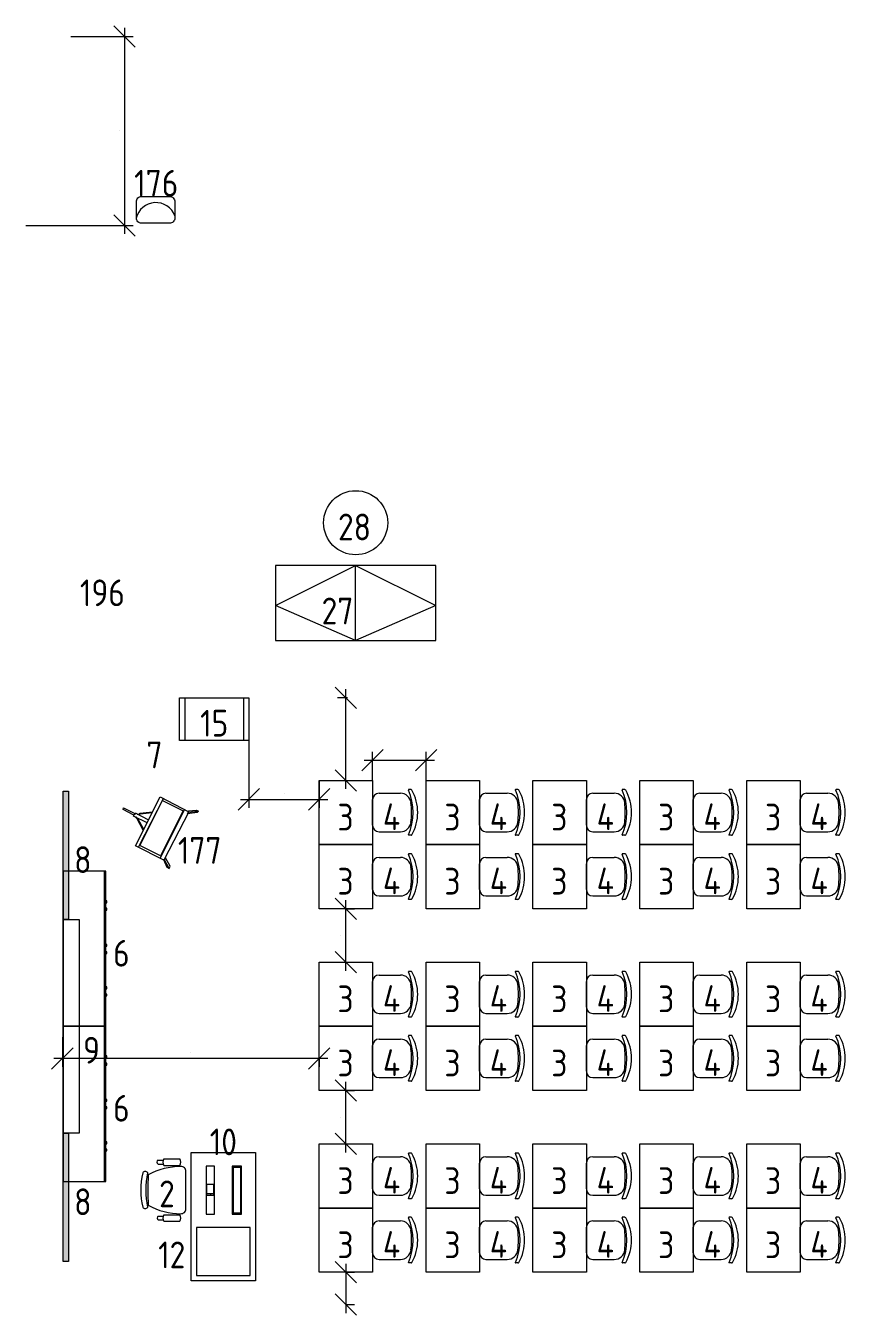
# Model space of a CAD drawing. Header units: millimetres. Extents: x -269164 to 430575, y -569542 to 36130.
# Drawn here: x 190550 to 198217, y -494001 to -481941 of the extents above; entities that cross this region are included whole.
import ezdxf

# ---------------------------------------------------------------- set-up
doc = ezdxf.new("R2010")
doc.units = ezdxf.units.MM
doc.layers.add('ТХ', color=5, linetype='Continuous', lineweight=5)
doc.layers.add('Уточнения', color=210, linetype='Continuous', lineweight=20)
doc.layers.add('ТХ_№ПОЗ', color=7, linetype='Continuous')
doc.styles.add('GOST Common_2', font='GOST_Common.ttf', dxfattribs={"width": 0.9, "height": 250})
doc.styles.add('GOST Common_3', font='GOST_Common.ttf', dxfattribs={"width": 0.9, "height": 2.5})
doc.dimstyles.new('TX-100', dxfattribs={"dimtxt": 200, "dimasz": 200, "dimexe": 80, "dimexo": 0, "dimgap": 50, "dimtad": 1, "dimtoh": 1, "dimdec": 0, "dimrnd": 10, "dimzin": 12, "dimtxsty": 'GOST Common_3', "dimblk": 'OBLIQUE', "dimcen": 1.5, "dimdle": 80, "dimclrd": 256, "dimclre": 256, "dimclrt": 256, "dimadec": 0, "dimazin": 0, "dimtfac": 1, "dimtdec": 0, "dimtmove": 0, "dimatfit": 3, "dimfxl": 1, "dimlwd": -1, "dimlwe": 15, "dimarcsym": 0})

# ---------------------------------------------------------------- blocks, each defined once
blk = doc.blocks.new('Стол письменный')
at = {"layer": 'ТХ'}
for points in [[(26808, 11740), (26808, 12940), (27408, 12940), (27408, 11740)], [(27358, 12440), (27358, 12890), (26858, 12890), (26858, 12440)]]:
    blk.add_lwpolyline(points, close=True, dxfattribs=at)
blk = doc.blocks.new('Кресло регулируемое')
at = {"linetype": 'Continuous'}
for p, q in [((-292, -214), (-292, -366)), ((-280, -163), (-280, -209)), ((-244, -163), (-244, -209)), ((-232, -214), (-232, -366)), ((231, -214), (231, -366)), ((242, -163), (242, -209)), ((279, -163), (279, -209)), ((291, -214), (291, -366)), ((-176, -422), (174, -422))]:
    blk.add_line(p, q, dxfattribs=at)
for centre, radius, start, end in [((403, -373), 624, 150.9068, 180.1215), ((-145, -41), 28.1, 124.2915, 235.7083), ((0, -748), 748, 77.602, 102.3978), ((0, -794), 748, 77.602, 102.3978), ((0, -1826), 1762, 85.3938, 94.6546), ((-404, -373), 624, 359.878, 29.1059), ((145, -41), 28.1, 304.2901, 55.7096), ((-262, -264), 58.4, 58.951, 121.0488), ((-262, -172), 20.2, 24.8955, 155.3354), ((261, -264), 58.4, 58.951, 121.0488), ((261, -171), 20.2, 24.8955, 155.3354), ((-262, -316), 58.4, 238.951, 301.0488), ((-176, -376), 45.4, 177.8135, 270.7479), ((175, -376), 45.4, 269.2519, 2.1866), ((261, -316), 58.4, 238.951, 301.0488)]:
    blk.add_arc(centre, radius, start, end, dxfattribs=at)
blk = doc.blocks.new('Стеллаж для сушки рисунков')
at = {"layer": 'ТХ'}
blk.add_lwpolyline([(119149, 4207), (119149, 4857), (119549, 4857), (119549, 4207)], close=True, dxfattribs=at)
for points in [[(119149, 4807), (119549, 4807)], [(119149, 4257), (119549, 4257)]]:
    blk.add_lwpolyline(points, dxfattribs=at)
blk = doc.blocks.new('A$C821cc43d')
for points in [[(119, 769), (119, 746), (45, 695), (39, 723), (34, 718), (96, 769)], [(45, 213), (39, 723), (-257, 723), (-257, 207)], [(-6, 230), (-6, 701), (-223, 701), (-223, 230)], [(-370, 477), (-376, 482), (-359, 488)], [(-399, 471), (-513, 471), (-519, 454), (-393, 454)], [(-365, 448), (-376, 448), (-353, 437)]]:
    blk.add_lwpolyline(points, close=True)
for points in [[(119, 769), (39, 712)], [(-223, 207), (-229, 718)], [(-1, 213), (-1, 718)], [(-257, 482), (-399, 482), (-399, 448), (-257, 448)], [(-257, 551), (-353, 482), (-359, 488), (-257, 562)], [(-257, 375), (-353, 437), (-359, 431), (-257, 365)], [(39, 219), (125, 167), (119, 184), (45, 236), (45, 213), (39, 207), (102, 167)], [(102, 167), (125, 167)]]:
    blk.add_lwpolyline(points)
blk = doc.blocks.new('Стул ученич штабелир №5-7')
at = {"color": 0, "linetype": 'ByBlock', "lineweight": -2}
for p, q in [((-120, 0), (120, 0)), ((-120, 0), (120, 0)), ((-180, -60), (-180, -260)), ((-180, -60), (-180, -260)), ((180, -60), (180, -260)), ((180, -60), (180, -260)), ((-213, -359), (-213, -337)), ((-213, -359), (-213, -337)), ((214, -359), (214, -337)), ((214, -359), (214, -337))]:
    blk.add_line(p, q, dxfattribs=at)
for centre, radius, start, end in [((-120, -60), 60, 90, 180), ((-120, -60), 60, 90, 180), ((120, -60), 60, 0, 90), ((120, -60), 60, 0, 90), ((-210, -337), 3, 63.8978, 180), ((-210, -337), 3, 63.8978, 180), ((-203, -359), 10, 180, 238.0683), ((-203, -359), 10, 180, 238.0683), ((0, 142), 521, 246.3195, 293.6805), ((0, 142), 521, 246.3195, 293.6805), ((-80, -260), 100, 180, 264.2584), ((-80, -260), 100, 180, 264.2584), ((0, 436), 800, 263.247, 276.753), ((0, 436), 800, 263.247, 276.753), ((80, -260), 100, 275.7416, 0), ((80, -260), 100, 275.7416, 0), ((211, -337), 3, 0, 116.1022), ((211, -337), 3, 0, 116.1022), ((204, -359), 10, 301.9317, 0), ((204, -359), 10, 301.9317, 0), ((0, 9), 431, 240.9917, 299.0083), ((0, 9), 431, 240.9917, 299.0083)]:
    blk.add_arc(centre, radius, start, end, dxfattribs=at)
blk = doc.blocks.new('Стол ученич с возможностью объединения №5-7')
blk.add_lwpolyline([(600, 0), (0, 0), (0, 500), (600, 500)], close=True)
blk = doc.blocks.new('A$C727b9d3d')
at = {"linetype": 'Continuous'}
blk.add_line((388, -1450), (388, 0), dxfattribs=at)
for points in [[(0, -1450), (400, -1450), (400, 0), (0, 0)], [(400, -277), (400, -294), (410, -294), (410, -277)], [(400, -345), (400, -362), (410, -362), (410, -345)], [(400, -684), (400, -701), (410, -701), (410, -684)], [(400, -752), (400, -769), (410, -769), (410, -752)], [(400, -1081), (400, -1098), (410, -1098), (410, -1081)], [(400, -1149), (400, -1166), (410, -1166), (410, -1149)]]:
    blk.add_lwpolyline(points, close=True, dxfattribs=at)
blk = doc.blocks.new('Покрытие настенное')
at = {"linetype": 'Continuous', "lineweight": 5}
blk.add_lwpolyline([(2250, -150), (250, -150), (250, 0), (2250, 0)], close=True, dxfattribs=at)
blk = doc.blocks.new('A$C3da1b1ea')
at = {"lineweight": 0}
h = blk.add_hatch(color=256, dxfattribs=at)
h.dxf.hatch_style = 1
h.paths.add_polyline_path([(0, 0), (50, 0), (50, -1200), (0, -1200)])
blk.add_lwpolyline([(0, 0), (50, 0), (50, -1200), (0, -1200), (0, 0)], dxfattribs=at)
blk = doc.blocks.new('_Oblique')
at = {"color": 0, "linetype": 'ByBlock', "lineweight": -2}
blk.add_line((-0.5, -0.5), (0.5, 0.5), dxfattribs=at)
blk = doc.blocks.new('*D11902')
at = {"layer": 'Defpoints', "color": 0, "lineweight": 40, "transparency": 16777216}
for p in [(373525, -302602), (373525, -302904), (373525, -302904)]:
    blk.add_point(p, dxfattribs=at)
at = {"layer": 'ТХ', "transparency": 16777216}
blk.add_line((373525, -302522), (373525, -302984), dxfattribs=at)
at = {"layer": 'ТХ', "lineweight": 15, "transparency": 16777216}
for p, q in [((373525, -302602), (373605, -302602)), ((373525, -302904), (373605, -302904))]:
    blk.add_line(p, q, dxfattribs=at)
at = {"layer": 'ТХ', "transparency": 16777216, "xscale": 200, "yscale": 200, "zscale": 200}
for p, rotation in [((373525, -302602), 90), ((373525, -302904), 270)]:
    blk.add_blockref('_Oblique', p, dxfattribs=dict(at, rotation=rotation))
at = {"layer": 'ТХ', "transparency": 16777216, "insert": (373474, -302853), "char_height": 2.5, "attachment_point": 5, "rotation": 90, "style": 'GOST Common_3'}
blk.add_mtext('300', dxfattribs=at)
blk = doc.blocks.new('*D11903')
at = {"layer": 'Defpoints', "color": 0, "lineweight": 40, "transparency": 16777216}
for p in [(373525, -300902), (373525, -300902), (373525, -301402)]:
    blk.add_point(p, dxfattribs=at)
at = {"layer": 'ТХ', "transparency": 16777216}
blk.add_line((373525, -301482), (373525, -300822), dxfattribs=at)
at = {"layer": 'ТХ', "lineweight": 15, "transparency": 16777216}
for p, q in [((373525, -300902), (373605, -300902)), ((373525, -301402), (373605, -301402))]:
    blk.add_line(p, q, dxfattribs=at)
at = {"layer": 'ТХ', "transparency": 16777216, "xscale": 200, "yscale": 200, "zscale": 200}
for p, rotation in [((373525, -300902), 90), ((373525, -301402), 270)]:
    blk.add_blockref('_Oblique', p, dxfattribs=dict(at, rotation=rotation))
at = {"layer": 'ТХ', "transparency": 16777216, "insert": (373474, -301152), "char_height": 2.5, "attachment_point": 5, "rotation": 90, "style": 'GOST Common_3'}
blk.add_mtext('500', dxfattribs=at)
blk = doc.blocks.new('*D11904')
at = {"layer": 'Defpoints', "color": 0, "lineweight": 40, "transparency": 16777216}
for p in [(373525, -299202), (373525, -299202), (373525, -299702)]:
    blk.add_point(p, dxfattribs=at)
at = {"layer": 'ТХ', "transparency": 16777216}
blk.add_line((373525, -299782), (373525, -299122), dxfattribs=at)
at = {"layer": 'ТХ', "lineweight": 15, "transparency": 16777216}
for p, q in [((373525, -299202), (373605, -299202)), ((373525, -299702), (373605, -299702))]:
    blk.add_line(p, q, dxfattribs=at)
at = {"layer": 'ТХ', "transparency": 16777216, "xscale": 200, "yscale": 200, "zscale": 200}
for p, rotation in [((373525, -299202), 90), ((373525, -299702), 270)]:
    blk.add_blockref('_Oblique', p, dxfattribs=dict(at, rotation=rotation))
at = {"layer": 'ТХ', "transparency": 16777216, "insert": (373474, -299452), "char_height": 2.5, "attachment_point": 5, "rotation": 90, "style": 'GOST Common_3'}
blk.add_mtext('500', dxfattribs=at)
blk = doc.blocks.new('*D11905')
at = {"layer": 'Defpoints', "color": 0, "lineweight": 40, "transparency": 16777216}
for p in [(370872, -300402), (370872, -300602), (373275, -300602)]:
    blk.add_point(p, dxfattribs=at)
at = {"layer": 'ТХ', "lineweight": 15, "transparency": 16777216}
for p, q in [((370872, -300402), (370872, -300682)), ((373275, -300602), (373275, -300682))]:
    blk.add_line(p, q, dxfattribs=at)
at = {"layer": 'ТХ', "transparency": 16777216}
blk.add_line((373355, -300602), (370792, -300602), dxfattribs=at)
at = {"layer": 'ТХ', "transparency": 16777216, "xscale": 200, "yscale": 200, "zscale": 200, "rotation": 180}
blk.add_blockref('_Oblique', (370872, -300602), dxfattribs=at)
at = {"layer": 'ТХ', "transparency": 16777216, "xscale": 200, "yscale": 200, "zscale": 200}
blk.add_blockref('_Oblique', (373275, -300602), dxfattribs=at)
at = {"layer": 'ТХ', "transparency": 16777216, "insert": (372074, -300551), "char_height": 2.5, "attachment_point": 5, "style": 'GOST Common_3'}
blk.add_mtext('2400', dxfattribs=at)
blk = doc.blocks.new('*D11906')
at = {"layer": 'Defpoints', "color": 0, "lineweight": 40, "transparency": 16777216}
for p in [(373525, -297229), (373540, -297229), (373525, -298002)]:
    blk.add_point(p, dxfattribs=at)
at = {"layer": 'ТХ', "transparency": 16777216}
blk.add_line((373525, -298082), (373525, -297149), dxfattribs=at)
at = {"layer": 'ТХ', "lineweight": 15, "transparency": 16777216}
for p, q in [((373540, -297229), (373445, -297229)), ((373525, -298002), (373605, -298002))]:
    blk.add_line(p, q, dxfattribs=at)
at = {"layer": 'ТХ', "transparency": 16777216, "xscale": 200, "yscale": 200, "zscale": 200}
for p, rotation in [((373525, -297229), 90), ((373525, -298002), 270)]:
    blk.add_blockref('_Oblique', p, dxfattribs=dict(at, rotation=rotation))
at = {"layer": 'ТХ', "transparency": 16777216, "insert": (373474, -297615), "char_height": 2.5, "attachment_point": 5, "rotation": 90, "style": 'GOST Common_3'}
blk.add_mtext('770', dxfattribs=at)
blk = doc.blocks.new('*D11907')
at = {"layer": 'Defpoints', "color": 0, "lineweight": 40, "transparency": 16777216}
for p in [(374275, -297813), (373775, -298002), (374275, -298002)]:
    blk.add_point(p, dxfattribs=at)
at = {"layer": 'ТХ', "lineweight": 15, "transparency": 16777216}
for p, q in [((373775, -298002), (373775, -297733)), ((374275, -298002), (374275, -297733))]:
    blk.add_line(p, q, dxfattribs=at)
at = {"layer": 'ТХ', "transparency": 16777216}
blk.add_line((373695, -297813), (374355, -297813), dxfattribs=at)
at = {"layer": 'ТХ', "transparency": 16777216, "xscale": 200, "yscale": 200, "zscale": 200, "rotation": 180}
blk.add_blockref('_Oblique', (373775, -297813), dxfattribs=at)
at = {"layer": 'ТХ', "transparency": 16777216, "xscale": 200, "yscale": 200, "zscale": 200}
blk.add_blockref('_Oblique', (374275, -297813), dxfattribs=at)
at = {"layer": 'ТХ', "transparency": 16777216, "insert": (374025, -297762), "char_height": 2.5, "attachment_point": 5, "style": 'GOST Common_3'}
blk.add_mtext('500', dxfattribs=at)
blk = doc.blocks.new('Электросушитель')
at = {"layer": 'ТХ'}
blk.add_lwpolyline([(14845, 10699), (15105, 10699, -0.414214), (15155, 10649), (15155, 10497, -0.414214), (15105, 10447), (14845, 10447, -0.414214), (14795, 10497), (14795, 10649, -0.414214)], format="xyb", close=True, dxfattribs=at)
blk.add_arc((14978, 10453), 188, 19.6167, 167.3478, dxfattribs=at)
blk = doc.blocks.new('*D11895')
at = {"layer": 'Defpoints', "color": 0, "lineweight": 40, "transparency": 16777216}
for p in [(370950, -291044), (370530, -292811), (371454, -292811)]:
    blk.add_point(p, dxfattribs=at)
at = {"layer": 'ТХ', "transparency": 16777216}
blk.add_line((371454, -290964), (371454, -292891), dxfattribs=at)
at = {"layer": 'ТХ', "lineweight": 15, "transparency": 16777216}
for p, q in [((370950, -291044), (371534, -291044)), ((370530, -292811), (371534, -292811))]:
    blk.add_line(p, q, dxfattribs=at)
at = {"layer": 'ТХ', "transparency": 16777216, "xscale": 200, "yscale": 200, "zscale": 200}
for p, rotation in [((371454, -291044), 90), ((371454, -292811), 270)]:
    blk.add_blockref('_Oblique', p, dxfattribs=dict(at, rotation=rotation))
at = {"layer": 'ТХ', "transparency": 16777216, "insert": (371403, -291927), "char_height": 2.5, "attachment_point": 5, "rotation": 90, "style": 'GOST Common_3'}
blk.add_mtext('1770', dxfattribs=at)
blk = doc.blocks.new('*D11897')
at = {"layer": 'Defpoints', "color": 0, "lineweight": 40, "transparency": 16777216}
for p in [(372618, -297629), (373275, -298002), (373275, -298179)]:
    blk.add_point(p, dxfattribs=at)
at = {"layer": 'ТХ', "lineweight": 15, "transparency": 16777216}
for p, q in [((372618, -297629), (372618, -298259)), ((373275, -298002), (373275, -298259))]:
    blk.add_line(p, q, dxfattribs=at)
at = {"layer": 'ТХ', "transparency": 16777216}
blk.add_line((372538, -298179), (373355, -298179), dxfattribs=at)
at = {"layer": 'ТХ', "transparency": 16777216, "xscale": 200, "yscale": 200, "zscale": 200, "rotation": 180}
blk.add_blockref('_Oblique', (372618, -298179), dxfattribs=at)
at = {"layer": 'ТХ', "transparency": 16777216, "xscale": 200, "yscale": 200, "zscale": 200}
blk.add_blockref('_Oblique', (373275, -298179), dxfattribs=at)
at = {"layer": 'ТХ', "transparency": 16777216, "insert": (372946, -298127), "char_height": 2.5, "attachment_point": 5, "style": 'GOST Common_3'}
blk.add_mtext('660', dxfattribs=at)
blk = doc.blocks.new('Ноутбук')
at = {"layer": 'ТХ'}
for p, q in [((2432, 14028), (2412, 14028)), ((2432, 14060), (2432, 13997))]:
    blk.add_line(p, q, dxfattribs=at)
for points in [[(2238, 13988), (2687, 13988), (2687, 14068), (2238, 14068)], [(2520, 13997), (2412, 13997), (2412, 14060), (2520, 14060)], [(2687, 13824), (2238, 13824), (2238, 13736), (2687, 13736)], [(2674, 13814), (2251, 13814), (2251, 13744), (2674, 13744)]]:
    blk.add_lwpolyline(points, close=True, dxfattribs=at)
blk = doc.blocks.new('ТХ1 3 этаж')
at = {"layer": 'ТХ', "lineweight": 0}
blk.add_lwpolyline([(372866.3, -296691.9), (374366.3, -296691.9), (374366.3, -295991.9), (372866.3, -295991.9), (372866.3, -296691.9), (373616.3, -296691.9), (373616.3, -295991.9), (374366.3, -296366.9), (373616.3, -296691.9), (372866.3, -296366.9), (373616.3, -295991.9)], dxfattribs=at)
blk.add_circle((373616.3, -295591.9), 300, dxfattribs=at)
at = {"rotation": 90}
blk.add_blockref('Ноутбук', (386284.8, -304296.9), dxfattribs=at)
at = {"layer": 'ТХ'}
blk.add_blockref('Электросушитель', (356769.4, -303238.4), dxfattribs=at)
for name, p, rotation in [('Стеллаж для сушки рисунков', (367760.4, -178080.2), 270), ('Стол письменный', (399486.7, -289743.5), 180)]:
    blk.add_blockref(name, p, dxfattribs=dict(at, rotation=rotation))
at = {"layer": 'ТХ', "lineweight": 0, "xscale": -1, "rotation": 153.3256729407983}
blk.add_blockref('A$C821cc43d', (372110.3, -298084.5), dxfattribs=at)
at = {"layer": 'ТХ', "lineweight": 0, "rotation": 90}
for name, p in [('Стол ученич с возможностью объединения №5-7', (373775.2, -298601.9)), ('Стол ученич с возможностью объединения №5-7', (374775.2, -298601.9)), ('Стол ученич с возможностью объединения №5-7', (375775.2, -298601.9)), ('Стол ученич с возможностью объединения №5-7', (376775.2, -298601.9)), ('Стол ученич с возможностью объединения №5-7', (377775.2, -298601.9)), ('Стул ученич штабелир №5-7', (373775.2, -298301.9)), ('Стул ученич штабелир №5-7', (374775.2, -298301.9)), ('Стул ученич штабелир №5-7', (375775.2, -298301.9)), ('Стул ученич штабелир №5-7', (376775.2, -298301.9)), ('Стул ученич штабелир №5-7', (377775.2, -298301.9)), ('Стол ученич с возможностью объединения №5-7', (373775.2, -299201.9)), ('Стол ученич с возможностью объединения №5-7', (374775.2, -299201.9)), ('Стол ученич с возможностью объединения №5-7', (375775.2, -299201.9)), ('Стол ученич с возможностью объединения №5-7', (376775.2, -299201.9)), ('Стол ученич с возможностью объединения №5-7', (377775.2, -299201.9)), ('Стул ученич штабелир №5-7', (373775.2, -298901.9)), ('Стул ученич штабелир №5-7', (374775.2, -298901.9)), ('Стул ученич штабелир №5-7', (375775.2, -298901.9)), ('Стул ученич штабелир №5-7', (376775.2, -298901.9)), ('Стул ученич штабелир №5-7', (377775.2, -298901.9)), ('Покрытие настенное', (370878.2, -301551.9)), ('Стол ученич с возможностью объединения №5-7', (373775.2, -300301.9)), ('Стул ученич штабелир №5-7', (373775.2, -300001.9)), ('Стол ученич с возможностью объединения №5-7', (374775.2, -300301.9)), ('Стул ученич штабелир №5-7', (374775.2, -300001.9)), ('Стол ученич с возможностью объединения №5-7', (375775.2, -300301.9)), ('Стул ученич штабелир №5-7', (375775.2, -300001.9)), ('Стол ученич с возможностью объединения №5-7', (376775.2, -300301.9)), ('Стул ученич штабелир №5-7', (376775.2, -300001.9)), ('Стол ученич с возможностью объединения №5-7', (377775.2, -300301.9)), ('Стул ученич штабелир №5-7', (377775.2, -300001.9)), ('Стол ученич с возможностью объединения №5-7', (373775.2, -300901.9)), ('Стул ученич штабелир №5-7', (373775.2, -300601.9)), ('Стол ученич с возможностью объединения №5-7', (374775.2, -300901.9)), ('Стул ученич штабелир №5-7', (374775.2, -300601.9)), ('Стол ученич с возможностью объединения №5-7', (375775.2, -300901.9)), ('Стул ученич штабелир №5-7', (375775.2, -300601.9)), ('Стол ученич с возможностью объединения №5-7', (376775.2, -300901.9)), ('Стул ученич штабелир №5-7', (376775.2, -300601.9)), ('Стол ученич с возможностью объединения №5-7', (377775.2, -300901.9)), ('Стул ученич штабелир №5-7', (377775.2, -300601.9)), ('Стол ученич с возможностью объединения №5-7', (373775.2, -302001.9)), ('Стул ученич штабелир №5-7', (373775.2, -301701.9)), ('Стол ученич с возможностью объединения №5-7', (374775.2, -302001.9)), ('Стул ученич штабелир №5-7', (374775.2, -301701.9)), ('Стол ученич с возможностью объединения №5-7', (375775.2, -302001.9)), ('Стул ученич штабелир №5-7', (375775.2, -301701.9)), ('Стол ученич с возможностью объединения №5-7', (376775.2, -302001.9)), ('Стул ученич штабелир №5-7', (376775.2, -301701.9)), ('Стол ученич с возможностью объединения №5-7', (377775.2, -302001.9)), ('Стул ученич штабелир №5-7', (377775.2, -301701.9)), ('Кресло регулируемое', (371606.6, -301833.2)), ('Стол ученич с возможностью объединения №5-7', (373775.2, -302601.9)), ('Стул ученич штабелир №5-7', (373775.2, -302301.9)), ('Стол ученич с возможностью объединения №5-7', (374775.2, -302601.9)), ('Стул ученич штабелир №5-7', (374775.2, -302301.9)), ('Стол ученич с возможностью объединения №5-7', (375775.2, -302601.9)), ('Стул ученич штабелир №5-7', (375775.2, -302301.9)), ('Стол ученич с возможностью объединения №5-7', (376775.2, -302601.9)), ('Стул ученич штабелир №5-7', (376775.2, -302301.9)), ('Стол ученич с возможностью объединения №5-7', (377775.2, -302601.9)), ('Стул ученич штабелир №5-7', (377775.2, -302301.9))]:
    blk.add_blockref(name, p, dxfattribs=at)
at = {"layer": 'ТХ', "lineweight": 0}
for name, p in [('A$C3da1b1ea', (370878.2, -298101.9)), ('A$C727b9d3d', (370878.2, -298851.9)), ('A$C727b9d3d', (370878.2, -300301.9)), ('A$C3da1b1ea', (370878.2, -301301.9))]:
    blk.add_blockref(name, p, dxfattribs=at)
at = {"layer": 'ТХ_№ПОЗ', "char_height": 250, "width": 595, "attachment_point": 5, "line_spacing_factor": 1.139951, "style": 'GOST Common_2'}
for s, insert in [('\\pxt4.23333,8.46667,12.7,16.93333,21.16667,25.4,29.63333,33.86667,38.1,42.33333,46.56667,50.8,55.03333,59.26667,63.5,67.73333,71.96667,76.2,80.43333,84.66667,88.9,93.13333,97.36667,101.6,105.83333,110.06667,114.3,118.53333,122.76667,127,131.23333,135.46667;176', (371750.6, -292416.3)), ('\\pxt4.23333,8.46667,12.7,16.93333,21.16667,25.4,29.63333,33.86667,38.1,42.33333,46.56667,50.8,55.03333,59.26667,63.5,67.73333,71.96667,76.2,80.43333,84.66667,88.9,93.13333,97.36667,101.6,105.83333,110.06667,114.3,118.53333,122.76667,127,131.23333,135.46667;28', (373605.5, -295631.7)), ('\\pxt4.23333,8.46667,12.7,16.93333,21.16667,25.4,29.63333,33.86667,38.1,42.33333,46.56667,50.8,55.03333,59.26667,63.5,67.73333,71.96667,76.2,80.43333,84.66667,88.9,93.13333,97.36667,101.6,105.83333,110.06667,114.3,118.53333,122.76667,127,131.23333,135.46667;196', (371247.1, -296247.2)), ('\\pxt4.23333,8.46667,12.7,16.93333,21.16667,25.4,29.63333,33.86667,38.1,42.33333,46.56667,50.8,55.03333,59.26667,63.5,67.73333,71.96667,76.2,80.43333,84.66667,88.9,93.13333,97.36667,101.6,105.83333,110.06667,114.3,118.53333,122.76667,127,131.23333,135.46667;27', (373446.6, -296417.1)), ('\\pxt4.23333,8.46667,12.7,16.93333,21.16667,25.4,29.63333,33.86667,38.1,42.33333,46.56667,50.8,55.03333,59.26667,63.5,67.73333,71.96667,76.2,80.43333,84.66667,88.9,93.13333,97.36667,101.6,105.83333,110.06667,114.3,118.53333,122.76667,127,131.23333,135.46667;15', (372293.1, -297466.6)), ('\\pxt4.23333,8.46667,12.7,16.93333,21.16667,25.4,29.63333,33.86667,38.1,42.33333,46.56667,50.8,55.03333,59.26667,63.5,67.73333,71.96667,76.2,80.43333,84.66667,88.9,93.13333,97.36667,101.6,105.83333,110.06667,114.3,118.53333,122.76667,127,131.23333,135.46667;7', (371734.2, -297763.3)), ('\\pxt4.23333,8.46667,12.7,16.93333,21.16667,25.4,29.63333,33.86667,38.1,42.33333,46.56667,50.8,55.03333,59.26667,63.5,67.73333,71.96667,76.2,80.43333,84.66667,88.9,93.13333,97.36667,101.6,105.83333,110.06667,114.3,118.53333,122.76667,127,131.23333,135.46667;3', (373521.8, -298345.1)), ('\\pxt4.23333,8.46667,12.7,16.93333,21.16667,25.4,29.63333,33.86667,38.1,42.33333,46.56667,50.8,55.03333,59.26667,63.5,67.73333,71.96667,76.2,80.43333,84.66667,88.9,93.13333,97.36667,101.6,105.83333,110.06667,114.3,118.53333,122.76667,127,131.23333,135.46667;4', (373952.4, -298341.9)), ('\\pxt4.23333,8.46667,12.7,16.93333,21.16667,25.4,29.63333,33.86667,38.1,42.33333,46.56667,50.8,55.03333,59.26667,63.5,67.73333,71.96667,76.2,80.43333,84.66667,88.9,93.13333,97.36667,101.6,105.83333,110.06667,114.3,118.53333,122.76667,127,131.23333,135.46667;3', (374521.8, -298345.1)), ('\\pxt4.23333,8.46667,12.7,16.93333,21.16667,25.4,29.63333,33.86667,38.1,42.33333,46.56667,50.8,55.03333,59.26667,63.5,67.73333,71.96667,76.2,80.43333,84.66667,88.9,93.13333,97.36667,101.6,105.83333,110.06667,114.3,118.53333,122.76667,127,131.23333,135.46667;4', (374952.4, -298341.9)), ('\\pxt4.23333,8.46667,12.7,16.93333,21.16667,25.4,29.63333,33.86667,38.1,42.33333,46.56667,50.8,55.03333,59.26667,63.5,67.73333,71.96667,76.2,80.43333,84.66667,88.9,93.13333,97.36667,101.6,105.83333,110.06667,114.3,118.53333,122.76667,127,131.23333,135.46667;3', (375521.8, -298345.1)), ('\\pxt4.23333,8.46667,12.7,16.93333,21.16667,25.4,29.63333,33.86667,38.1,42.33333,46.56667,50.8,55.03333,59.26667,63.5,67.73333,71.96667,76.2,80.43333,84.66667,88.9,93.13333,97.36667,101.6,105.83333,110.06667,114.3,118.53333,122.76667,127,131.23333,135.46667;4', (375952.4, -298341.9)), ('\\pxt4.23333,8.46667,12.7,16.93333,21.16667,25.4,29.63333,33.86667,38.1,42.33333,46.56667,50.8,55.03333,59.26667,63.5,67.73333,71.96667,76.2,80.43333,84.66667,88.9,93.13333,97.36667,101.6,105.83333,110.06667,114.3,118.53333,122.76667,127,131.23333,135.46667;3', (376521.8, -298345.1)), ('\\pxt4.23333,8.46667,12.7,16.93333,21.16667,25.4,29.63333,33.86667,38.1,42.33333,46.56667,50.8,55.03333,59.26667,63.5,67.73333,71.96667,76.2,80.43333,84.66667,88.9,93.13333,97.36667,101.6,105.83333,110.06667,114.3,118.53333,122.76667,127,131.23333,135.46667;4', (376952.4, -298341.9)), ('\\pxt4.23333,8.46667,12.7,16.93333,21.16667,25.4,29.63333,33.86667,38.1,42.33333,46.56667,50.8,55.03333,59.26667,63.5,67.73333,71.96667,76.2,80.43333,84.66667,88.9,93.13333,97.36667,101.6,105.83333,110.06667,114.3,118.53333,122.76667,127,131.23333,135.46667;3', (377521.8, -298345.1)), ('\\pxt4.23333,8.46667,12.7,16.93333,21.16667,25.4,29.63333,33.86667,38.1,42.33333,46.56667,50.8,55.03333,59.26667,63.5,67.73333,71.96667,76.2,80.43333,84.66667,88.9,93.13333,97.36667,101.6,105.83333,110.06667,114.3,118.53333,122.76667,127,131.23333,135.46667;4', (377952.4, -298341.9)), ('\\pxt4.23333,8.46667,12.7,16.93333,21.16667,25.4,29.63333,33.86667,38.1,42.33333,46.56667,50.8,55.03333,59.26667,63.5,67.73333,71.96667,76.2,80.43333,84.66667,88.9,93.13333,97.36667,101.6,105.83333,110.06667,114.3,118.53333,122.76667,127,131.23333,135.46667;177', (372157.5, -298656.5)), ('\\pxt4.23333,8.46667,12.7,16.93333,21.16667,25.4,29.63333,33.86667,38.1,42.33333,46.56667,50.8,55.03333,59.26667,63.5,67.73333,71.96667,76.2,80.43333,84.66667,88.9,93.13333,97.36667,101.6,105.83333,110.06667,114.3,118.53333,122.76667,127,131.23333,135.46667;8', (371063.7, -298742.9)), ('\\pxt4.23333,8.46667,12.7,16.93333,21.16667,25.4,29.63333,33.86667,38.1,42.33333,46.56667,50.8,55.03333,59.26667,63.5,67.73333,71.96667,76.2,80.43333,84.66667,88.9,93.13333,97.36667,101.6,105.83333,110.06667,114.3,118.53333,122.76667,127,131.23333,135.46667;3', (373521.8, -298945.1)), ('\\pxt4.23333,8.46667,12.7,16.93333,21.16667,25.4,29.63333,33.86667,38.1,42.33333,46.56667,50.8,55.03333,59.26667,63.5,67.73333,71.96667,76.2,80.43333,84.66667,88.9,93.13333,97.36667,101.6,105.83333,110.06667,114.3,118.53333,122.76667,127,131.23333,135.46667;4', (373952.4, -298941.9)), ('\\pxt4.23333,8.46667,12.7,16.93333,21.16667,25.4,29.63333,33.86667,38.1,42.33333,46.56667,50.8,55.03333,59.26667,63.5,67.73333,71.96667,76.2,80.43333,84.66667,88.9,93.13333,97.36667,101.6,105.83333,110.06667,114.3,118.53333,122.76667,127,131.23333,135.46667;3', (374521.8, -298945.1)), ('\\pxt4.23333,8.46667,12.7,16.93333,21.16667,25.4,29.63333,33.86667,38.1,42.33333,46.56667,50.8,55.03333,59.26667,63.5,67.73333,71.96667,76.2,80.43333,84.66667,88.9,93.13333,97.36667,101.6,105.83333,110.06667,114.3,118.53333,122.76667,127,131.23333,135.46667;4', (374952.4, -298941.9)), ('\\pxt4.23333,8.46667,12.7,16.93333,21.16667,25.4,29.63333,33.86667,38.1,42.33333,46.56667,50.8,55.03333,59.26667,63.5,67.73333,71.96667,76.2,80.43333,84.66667,88.9,93.13333,97.36667,101.6,105.83333,110.06667,114.3,118.53333,122.76667,127,131.23333,135.46667;3', (375521.8, -298945.1)), ('\\pxt4.23333,8.46667,12.7,16.93333,21.16667,25.4,29.63333,33.86667,38.1,42.33333,46.56667,50.8,55.03333,59.26667,63.5,67.73333,71.96667,76.2,80.43333,84.66667,88.9,93.13333,97.36667,101.6,105.83333,110.06667,114.3,118.53333,122.76667,127,131.23333,135.46667;4', (375952.4, -298941.9)), ('\\pxt4.23333,8.46667,12.7,16.93333,21.16667,25.4,29.63333,33.86667,38.1,42.33333,46.56667,50.8,55.03333,59.26667,63.5,67.73333,71.96667,76.2,80.43333,84.66667,88.9,93.13333,97.36667,101.6,105.83333,110.06667,114.3,118.53333,122.76667,127,131.23333,135.46667;3', (376521.8, -298945.1)), ('\\pxt4.23333,8.46667,12.7,16.93333,21.16667,25.4,29.63333,33.86667,38.1,42.33333,46.56667,50.8,55.03333,59.26667,63.5,67.73333,71.96667,76.2,80.43333,84.66667,88.9,93.13333,97.36667,101.6,105.83333,110.06667,114.3,118.53333,122.76667,127,131.23333,135.46667;4', (376952.4, -298941.9)), ('\\pxt4.23333,8.46667,12.7,16.93333,21.16667,25.4,29.63333,33.86667,38.1,42.33333,46.56667,50.8,55.03333,59.26667,63.5,67.73333,71.96667,76.2,80.43333,84.66667,88.9,93.13333,97.36667,101.6,105.83333,110.06667,114.3,118.53333,122.76667,127,131.23333,135.46667;3', (377521.8, -298945.1)), ('\\pxt4.23333,8.46667,12.7,16.93333,21.16667,25.4,29.63333,33.86667,38.1,42.33333,46.56667,50.8,55.03333,59.26667,63.5,67.73333,71.96667,76.2,80.43333,84.66667,88.9,93.13333,97.36667,101.6,105.83333,110.06667,114.3,118.53333,122.76667,127,131.23333,135.46667;4', (377952.4, -298941.9)), ('\\pxt4.23333,8.46667,12.7,16.93333,21.16667,25.4,29.63333,33.86667,38.1,42.33333,46.56667,50.8,55.03333,59.26667,63.5,67.73333,71.96667,76.2,80.43333,84.66667,88.9,93.13333,97.36667,101.6,105.83333,110.06667,114.3,118.53333,122.76667,127,131.23333,135.46667;6', (371424.1, -299618.1)), ('\\pxt4.23333,8.46667,12.7,16.93333,21.16667,25.4,29.63333,33.86667,38.1,42.33333,46.56667,50.8,55.03333,59.26667,63.5,67.73333,71.96667,76.2,80.43333,84.66667,88.9,93.13333,97.36667,101.6,105.83333,110.06667,114.3,118.53333,122.76667,127,131.23333,135.46667;3', (373521.8, -300045.1)), ('\\pxt4.23333,8.46667,12.7,16.93333,21.16667,25.4,29.63333,33.86667,38.1,42.33333,46.56667,50.8,55.03333,59.26667,63.5,67.73333,71.96667,76.2,80.43333,84.66667,88.9,93.13333,97.36667,101.6,105.83333,110.06667,114.3,118.53333,122.76667,127,131.23333,135.46667;4', (373952.4, -300041.9)), ('\\pxt4.23333,8.46667,12.7,16.93333,21.16667,25.4,29.63333,33.86667,38.1,42.33333,46.56667,50.8,55.03333,59.26667,63.5,67.73333,71.96667,76.2,80.43333,84.66667,88.9,93.13333,97.36667,101.6,105.83333,110.06667,114.3,118.53333,122.76667,127,131.23333,135.46667;3', (374521.8, -300045.1)), ('\\pxt4.23333,8.46667,12.7,16.93333,21.16667,25.4,29.63333,33.86667,38.1,42.33333,46.56667,50.8,55.03333,59.26667,63.5,67.73333,71.96667,76.2,80.43333,84.66667,88.9,93.13333,97.36667,101.6,105.83333,110.06667,114.3,118.53333,122.76667,127,131.23333,135.46667;4', (374952.4, -300041.9)), ('\\pxt4.23333,8.46667,12.7,16.93333,21.16667,25.4,29.63333,33.86667,38.1,42.33333,46.56667,50.8,55.03333,59.26667,63.5,67.73333,71.96667,76.2,80.43333,84.66667,88.9,93.13333,97.36667,101.6,105.83333,110.06667,114.3,118.53333,122.76667,127,131.23333,135.46667;3', (375521.8, -300045.1)), ('\\pxt4.23333,8.46667,12.7,16.93333,21.16667,25.4,29.63333,33.86667,38.1,42.33333,46.56667,50.8,55.03333,59.26667,63.5,67.73333,71.96667,76.2,80.43333,84.66667,88.9,93.13333,97.36667,101.6,105.83333,110.06667,114.3,118.53333,122.76667,127,131.23333,135.46667;4', (375952.4, -300041.9)), ('\\pxt4.23333,8.46667,12.7,16.93333,21.16667,25.4,29.63333,33.86667,38.1,42.33333,46.56667,50.8,55.03333,59.26667,63.5,67.73333,71.96667,76.2,80.43333,84.66667,88.9,93.13333,97.36667,101.6,105.83333,110.06667,114.3,118.53333,122.76667,127,131.23333,135.46667;3', (376521.8, -300045.1)), ('\\pxt4.23333,8.46667,12.7,16.93333,21.16667,25.4,29.63333,33.86667,38.1,42.33333,46.56667,50.8,55.03333,59.26667,63.5,67.73333,71.96667,76.2,80.43333,84.66667,88.9,93.13333,97.36667,101.6,105.83333,110.06667,114.3,118.53333,122.76667,127,131.23333,135.46667;4', (376952.4, -300041.9)), ('\\pxt4.23333,8.46667,12.7,16.93333,21.16667,25.4,29.63333,33.86667,38.1,42.33333,46.56667,50.8,55.03333,59.26667,63.5,67.73333,71.96667,76.2,80.43333,84.66667,88.9,93.13333,97.36667,101.6,105.83333,110.06667,114.3,118.53333,122.76667,127,131.23333,135.46667;3', (377521.8, -300045.1)), ('\\pxt4.23333,8.46667,12.7,16.93333,21.16667,25.4,29.63333,33.86667,38.1,42.33333,46.56667,50.8,55.03333,59.26667,63.5,67.73333,71.96667,76.2,80.43333,84.66667,88.9,93.13333,97.36667,101.6,105.83333,110.06667,114.3,118.53333,122.76667,127,131.23333,135.46667;4', (377952.4, -300041.9)), ('\\pxt4.23333,8.46667,12.7,16.93333,21.16667,25.4,29.63333,33.86667,38.1,42.33333,46.56667,50.8,55.03333,59.26667,63.5,67.73333,71.96667,76.2,80.43333,84.66667,88.9,93.13333,97.36667,101.6,105.83333,110.06667,114.3,118.53333,122.76667,127,131.23333,135.46667;9', (371145, -300525.6)), ('\\pxt4.23333,8.46667,12.7,16.93333,21.16667,25.4,29.63333,33.86667,38.1,42.33333,46.56667,50.8,55.03333,59.26667,63.5,67.73333,71.96667,76.2,80.43333,84.66667,88.9,93.13333,97.36667,101.6,105.83333,110.06667,114.3,118.53333,122.76667,127,131.23333,135.46667;3', (373521.8, -300645.1)), ('\\pxt4.23333,8.46667,12.7,16.93333,21.16667,25.4,29.63333,33.86667,38.1,42.33333,46.56667,50.8,55.03333,59.26667,63.5,67.73333,71.96667,76.2,80.43333,84.66667,88.9,93.13333,97.36667,101.6,105.83333,110.06667,114.3,118.53333,122.76667,127,131.23333,135.46667;4', (373952.4, -300641.9)), ('\\pxt4.23333,8.46667,12.7,16.93333,21.16667,25.4,29.63333,33.86667,38.1,42.33333,46.56667,50.8,55.03333,59.26667,63.5,67.73333,71.96667,76.2,80.43333,84.66667,88.9,93.13333,97.36667,101.6,105.83333,110.06667,114.3,118.53333,122.76667,127,131.23333,135.46667;3', (374521.8, -300645.1)), ('\\pxt4.23333,8.46667,12.7,16.93333,21.16667,25.4,29.63333,33.86667,38.1,42.33333,46.56667,50.8,55.03333,59.26667,63.5,67.73333,71.96667,76.2,80.43333,84.66667,88.9,93.13333,97.36667,101.6,105.83333,110.06667,114.3,118.53333,122.76667,127,131.23333,135.46667;4', (374952.4, -300641.9)), ('\\pxt4.23333,8.46667,12.7,16.93333,21.16667,25.4,29.63333,33.86667,38.1,42.33333,46.56667,50.8,55.03333,59.26667,63.5,67.73333,71.96667,76.2,80.43333,84.66667,88.9,93.13333,97.36667,101.6,105.83333,110.06667,114.3,118.53333,122.76667,127,131.23333,135.46667;3', (375521.8, -300645.1)), ('\\pxt4.23333,8.46667,12.7,16.93333,21.16667,25.4,29.63333,33.86667,38.1,42.33333,46.56667,50.8,55.03333,59.26667,63.5,67.73333,71.96667,76.2,80.43333,84.66667,88.9,93.13333,97.36667,101.6,105.83333,110.06667,114.3,118.53333,122.76667,127,131.23333,135.46667;4', (375952.4, -300641.9)), ('\\pxt4.23333,8.46667,12.7,16.93333,21.16667,25.4,29.63333,33.86667,38.1,42.33333,46.56667,50.8,55.03333,59.26667,63.5,67.73333,71.96667,76.2,80.43333,84.66667,88.9,93.13333,97.36667,101.6,105.83333,110.06667,114.3,118.53333,122.76667,127,131.23333,135.46667;3', (376521.8, -300645.1)), ('\\pxt4.23333,8.46667,12.7,16.93333,21.16667,25.4,29.63333,33.86667,38.1,42.33333,46.56667,50.8,55.03333,59.26667,63.5,67.73333,71.96667,76.2,80.43333,84.66667,88.9,93.13333,97.36667,101.6,105.83333,110.06667,114.3,118.53333,122.76667,127,131.23333,135.46667;4', (376952.4, -300641.9)), ('\\pxt4.23333,8.46667,12.7,16.93333,21.16667,25.4,29.63333,33.86667,38.1,42.33333,46.56667,50.8,55.03333,59.26667,63.5,67.73333,71.96667,76.2,80.43333,84.66667,88.9,93.13333,97.36667,101.6,105.83333,110.06667,114.3,118.53333,122.76667,127,131.23333,135.46667;3', (377521.8, -300645.1)), ('\\pxt4.23333,8.46667,12.7,16.93333,21.16667,25.4,29.63333,33.86667,38.1,42.33333,46.56667,50.8,55.03333,59.26667,63.5,67.73333,71.96667,76.2,80.43333,84.66667,88.9,93.13333,97.36667,101.6,105.83333,110.06667,114.3,118.53333,122.76667,127,131.23333,135.46667;4', (377952.4, -300641.9)), ('\\pxt4.23333,8.46667,12.7,16.93333,21.16667,25.4,29.63333,33.86667,38.1,42.33333,46.56667,50.8,55.03333,59.26667,63.5,67.73333,71.96667,76.2,80.43333,84.66667,88.9,93.13333,97.36667,101.6,105.83333,110.06667,114.3,118.53333,122.76667,127,131.23333,135.46667;6', (371424.1, -301068.1)), ('\\pxt4.23333,8.46667,12.7,16.93333,21.16667,25.4,29.63333,33.86667,38.1,42.33333,46.56667,50.8,55.03333,59.26667,63.5,67.73333,71.96667,76.2,80.43333,84.66667,88.9,93.13333,97.36667,101.6,105.83333,110.06667,114.3,118.53333,122.76667,127,131.23333,135.46667;10', (372378.4, -301382.7)), ('\\pxt4.23333,8.46667,12.7,16.93333,21.16667,25.4,29.63333,33.86667,38.1,42.33333,46.56667,50.8,55.03333,59.26667,63.5,67.73333,71.96667,76.2,80.43333,84.66667,88.9,93.13333,97.36667,101.6,105.83333,110.06667,114.3,118.53333,122.76667,127,131.23333,135.46667;3', (373521.8, -301745.1)), ('\\pxt4.23333,8.46667,12.7,16.93333,21.16667,25.4,29.63333,33.86667,38.1,42.33333,46.56667,50.8,55.03333,59.26667,63.5,67.73333,71.96667,76.2,80.43333,84.66667,88.9,93.13333,97.36667,101.6,105.83333,110.06667,114.3,118.53333,122.76667,127,131.23333,135.46667;4', (373952.4, -301741.9)), ('\\pxt4.23333,8.46667,12.7,16.93333,21.16667,25.4,29.63333,33.86667,38.1,42.33333,46.56667,50.8,55.03333,59.26667,63.5,67.73333,71.96667,76.2,80.43333,84.66667,88.9,93.13333,97.36667,101.6,105.83333,110.06667,114.3,118.53333,122.76667,127,131.23333,135.46667;3', (374521.8, -301745.1)), ('\\pxt4.23333,8.46667,12.7,16.93333,21.16667,25.4,29.63333,33.86667,38.1,42.33333,46.56667,50.8,55.03333,59.26667,63.5,67.73333,71.96667,76.2,80.43333,84.66667,88.9,93.13333,97.36667,101.6,105.83333,110.06667,114.3,118.53333,122.76667,127,131.23333,135.46667;4', (374952.4, -301741.9)), ('\\pxt4.23333,8.46667,12.7,16.93333,21.16667,25.4,29.63333,33.86667,38.1,42.33333,46.56667,50.8,55.03333,59.26667,63.5,67.73333,71.96667,76.2,80.43333,84.66667,88.9,93.13333,97.36667,101.6,105.83333,110.06667,114.3,118.53333,122.76667,127,131.23333,135.46667;3', (375521.8, -301745.1)), ('\\pxt4.23333,8.46667,12.7,16.93333,21.16667,25.4,29.63333,33.86667,38.1,42.33333,46.56667,50.8,55.03333,59.26667,63.5,67.73333,71.96667,76.2,80.43333,84.66667,88.9,93.13333,97.36667,101.6,105.83333,110.06667,114.3,118.53333,122.76667,127,131.23333,135.46667;4', (375952.4, -301741.9)), ('\\pxt4.23333,8.46667,12.7,16.93333,21.16667,25.4,29.63333,33.86667,38.1,42.33333,46.56667,50.8,55.03333,59.26667,63.5,67.73333,71.96667,76.2,80.43333,84.66667,88.9,93.13333,97.36667,101.6,105.83333,110.06667,114.3,118.53333,122.76667,127,131.23333,135.46667;3', (376521.8, -301745.1)), ('\\pxt4.23333,8.46667,12.7,16.93333,21.16667,25.4,29.63333,33.86667,38.1,42.33333,46.56667,50.8,55.03333,59.26667,63.5,67.73333,71.96667,76.2,80.43333,84.66667,88.9,93.13333,97.36667,101.6,105.83333,110.06667,114.3,118.53333,122.76667,127,131.23333,135.46667;4', (376952.4, -301741.9)), ('\\pxt4.23333,8.46667,12.7,16.93333,21.16667,25.4,29.63333,33.86667,38.1,42.33333,46.56667,50.8,55.03333,59.26667,63.5,67.73333,71.96667,76.2,80.43333,84.66667,88.9,93.13333,97.36667,101.6,105.83333,110.06667,114.3,118.53333,122.76667,127,131.23333,135.46667;3', (377521.8, -301745.1)), ('\\pxt4.23333,8.46667,12.7,16.93333,21.16667,25.4,29.63333,33.86667,38.1,42.33333,46.56667,50.8,55.03333,59.26667,63.5,67.73333,71.96667,76.2,80.43333,84.66667,88.9,93.13333,97.36667,101.6,105.83333,110.06667,114.3,118.53333,122.76667,127,131.23333,135.46667;4', (377952.4, -301741.9)), ('\\pxt4.23333,8.46667,12.7,16.93333,21.16667,25.4,29.63333,33.86667,38.1,42.33333,46.56667,50.8,55.03333,59.26667,63.5,67.73333,71.96667,76.2,80.43333,84.66667,88.9,93.13333,97.36667,101.6,105.83333,110.06667,114.3,118.53333,122.76667,127,131.23333,135.46667;8', (371063.7, -301942.9)), ('\\pxt4.23333,8.46667,12.7,16.93333,21.16667,25.4,29.63333,33.86667,38.1,42.33333,46.56667,50.8,55.03333,59.26667,63.5,67.73333,71.96667,76.2,80.43333,84.66667,88.9,93.13333,97.36667,101.6,105.83333,110.06667,114.3,118.53333,122.76667,127,131.23333,135.46667;2', (371850.8, -301868.8)), ('\\pxt4.23333,8.46667,12.7,16.93333,21.16667,25.4,29.63333,33.86667,38.1,42.33333,46.56667,50.8,55.03333,59.26667,63.5,67.73333,71.96667,76.2,80.43333,84.66667,88.9,93.13333,97.36667,101.6,105.83333,110.06667,114.3,118.53333,122.76667,127,131.23333,135.46667;3', (373521.8, -302345.1)), ('\\pxt4.23333,8.46667,12.7,16.93333,21.16667,25.4,29.63333,33.86667,38.1,42.33333,46.56667,50.8,55.03333,59.26667,63.5,67.73333,71.96667,76.2,80.43333,84.66667,88.9,93.13333,97.36667,101.6,105.83333,110.06667,114.3,118.53333,122.76667,127,131.23333,135.46667;4', (373952.4, -302341.9)), ('\\pxt4.23333,8.46667,12.7,16.93333,21.16667,25.4,29.63333,33.86667,38.1,42.33333,46.56667,50.8,55.03333,59.26667,63.5,67.73333,71.96667,76.2,80.43333,84.66667,88.9,93.13333,97.36667,101.6,105.83333,110.06667,114.3,118.53333,122.76667,127,131.23333,135.46667;3', (374521.8, -302345.1)), ('\\pxt4.23333,8.46667,12.7,16.93333,21.16667,25.4,29.63333,33.86667,38.1,42.33333,46.56667,50.8,55.03333,59.26667,63.5,67.73333,71.96667,76.2,80.43333,84.66667,88.9,93.13333,97.36667,101.6,105.83333,110.06667,114.3,118.53333,122.76667,127,131.23333,135.46667;4', (374952.4, -302341.9)), ('\\pxt4.23333,8.46667,12.7,16.93333,21.16667,25.4,29.63333,33.86667,38.1,42.33333,46.56667,50.8,55.03333,59.26667,63.5,67.73333,71.96667,76.2,80.43333,84.66667,88.9,93.13333,97.36667,101.6,105.83333,110.06667,114.3,118.53333,122.76667,127,131.23333,135.46667;3', (375521.8, -302345.1)), ('\\pxt4.23333,8.46667,12.7,16.93333,21.16667,25.4,29.63333,33.86667,38.1,42.33333,46.56667,50.8,55.03333,59.26667,63.5,67.73333,71.96667,76.2,80.43333,84.66667,88.9,93.13333,97.36667,101.6,105.83333,110.06667,114.3,118.53333,122.76667,127,131.23333,135.46667;4', (375952.4, -302341.9)), ('\\pxt4.23333,8.46667,12.7,16.93333,21.16667,25.4,29.63333,33.86667,38.1,42.33333,46.56667,50.8,55.03333,59.26667,63.5,67.73333,71.96667,76.2,80.43333,84.66667,88.9,93.13333,97.36667,101.6,105.83333,110.06667,114.3,118.53333,122.76667,127,131.23333,135.46667;3', (376521.8, -302345.1)), ('\\pxt4.23333,8.46667,12.7,16.93333,21.16667,25.4,29.63333,33.86667,38.1,42.33333,46.56667,50.8,55.03333,59.26667,63.5,67.73333,71.96667,76.2,80.43333,84.66667,88.9,93.13333,97.36667,101.6,105.83333,110.06667,114.3,118.53333,122.76667,127,131.23333,135.46667;4', (376952.4, -302341.9)), ('\\pxt4.23333,8.46667,12.7,16.93333,21.16667,25.4,29.63333,33.86667,38.1,42.33333,46.56667,50.8,55.03333,59.26667,63.5,67.73333,71.96667,76.2,80.43333,84.66667,88.9,93.13333,97.36667,101.6,105.83333,110.06667,114.3,118.53333,122.76667,127,131.23333,135.46667;3', (377521.8, -302345.1)), ('\\pxt4.23333,8.46667,12.7,16.93333,21.16667,25.4,29.63333,33.86667,38.1,42.33333,46.56667,50.8,55.03333,59.26667,63.5,67.73333,71.96667,76.2,80.43333,84.66667,88.9,93.13333,97.36667,101.6,105.83333,110.06667,114.3,118.53333,122.76667,127,131.23333,135.46667;4', (377952.4, -302341.9)), ('\\pxt4.23333,8.46667,12.7,16.93333,21.16667,25.4,29.63333,33.86667,38.1,42.33333,46.56667,50.8,55.03333,59.26667,63.5,67.73333,71.96667,76.2,80.43333,84.66667,88.9,93.13333,97.36667,101.6,105.83333,110.06667,114.3,118.53333,122.76667,127,131.23333,135.46667;12', (371895.8, -302439.8))]:
    blk.add_mtext(s, dxfattribs=dict(at, insert=insert))
at = {"layer": 'ТХ'}
for base, p1, p2, picture, middle in [((371454.5, -292811), (370950, -291043.8), (370530, -292811), '*D11895', (371403.2, -291927.4)), ((373525.2, -297228.9), (373525.2, -298001.9), (373539.7, -297228.9), '*D11906', (373474, -297615.4)), ((373525.2, -299201.9), (373525.2, -299701.9), (373525.2, -299201.9), '*D11904', (373474, -299451.9)), ((373525.2, -300901.9), (373525.2, -301401.9), (373525.2, -300901.9), '*D11903', (373474, -301151.9))]:
    dim = blk.add_linear_dim(base=base, p1=p1, p2=p2, angle=90, dimstyle='TX-100', dxfattribs=at)
    dim.commit()
    dim.dimension.update_dxf_attribs({"geometry": picture, "text_midpoint": middle})
for base, p1, p2, picture, middle in [((373275.213, -298178.5692), (372617.7069, -297628.8592), (373275.213, -298001.8658), '*D11897', (372946.4599, -298127.3192)), ((374275.2, -297812.8), (373775.2, -298001.9), (374275.2, -298001.9), '*D11907', (374025.2, -297761.5)), ((370871.8, -300601.9), (373275.2, -300601.9), (370871.8, -300401.9), '*D11905', (372073.5, -300550.6))]:
    dim = blk.add_linear_dim(base=base, p1=p1, p2=p2, dimstyle='TX-100', dxfattribs=at)
    dim.commit()
    dim.dimension.update_dxf_attribs({"geometry": picture, "text_midpoint": middle})
dim = blk.add_linear_dim(base=(373525.2, -302903.9), p1=(373525.2, -302601.9), p2=(373525.2, -302903.9), angle=90, dimstyle='TX-100', dxfattribs=at)
dim.commit()
dim.dimension.update_dxf_attribs({"geometry": '*D11902', "text_midpoint": (373525.2, -302852.9), "dimtype": 128})

msp = doc.modelspace()

# ---------------------------------------------------------------- block references
at = {"layer": 'Уточнения', "lineweight": 50}
msp.add_blockref('ТХ1 3 этаж', (-179979.78, -190997.11), dxfattribs=at)

doc.saveas('drawing.dxf')
